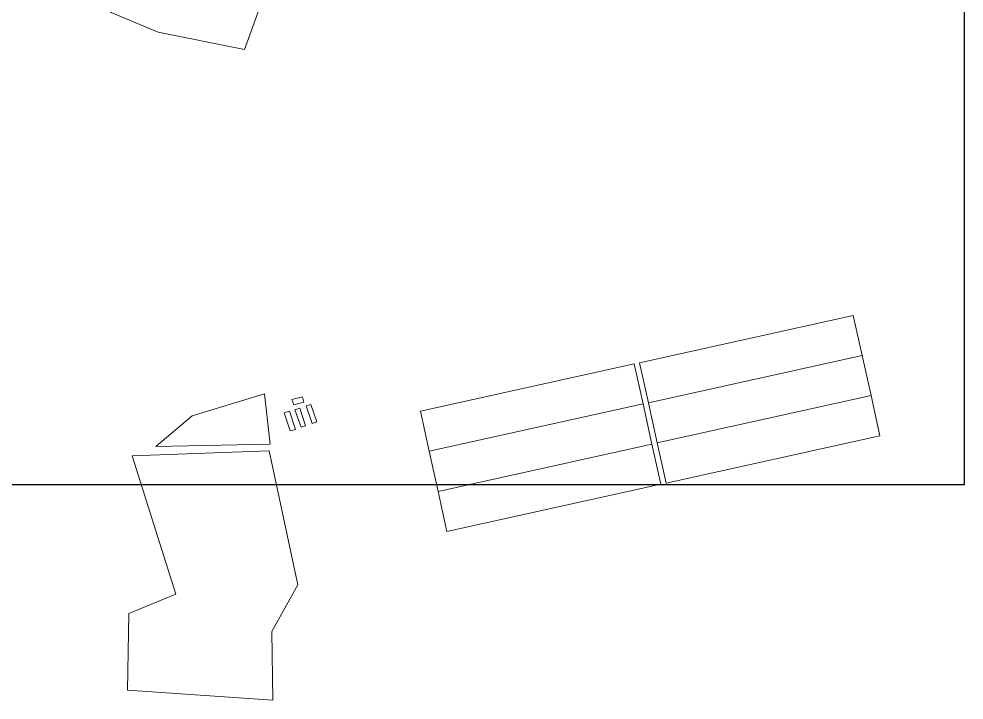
# Model space of a CAD drawing. Header units: millimetres. Extents: x 323319 to 328682, y 8609797 to 8615705.
# Drawn here: x 326593 to 328319, y 8609797 to 8611040 of the extents above; entities that cross this region are included whole.
import ezdxf

# ---------------------------------------------------------------- set-up
doc = ezdxf.new("R2010")
doc.units = ezdxf.units.MM
doc.layers.add('BASE CART_PARCELAS_p030B', color=252, linetype='Continuous', lineweight=5)
doc.layers.add('PERIMETRICO-SECTOR A-1 PARCELA 2', color=7, linetype='Continuous')

msp = doc.modelspace()

# ---------------------------------------------------------------- linework, layer by layer
at = {"layer": 'BASE CART_PARCELAS_p030B'}
for points in [[(326825, 8611390), (326970, 8611282), (327034, 8611170), (327067, 8611156), (327005, 8610984), (326847, 8611016), (326761, 8611052), (326626, 8611166), (326658, 8611238)], [(328133.1, 8610425.5), (327742.5, 8610339.2), (327726.3, 8610412.5), (328116.9, 8610498.7)], [(328149.3, 8610352.3), (327758.7, 8610266), (327758.7, 8610266), (327742.5, 8610339.2), (328133.1, 8610425.5)], [(327732.8, 8610337.1), (327342.2, 8610250.8), (327326, 8610324), (327716.6, 8610410.3)], [(327051.5, 8610263.5), (326842.7, 8610259.3), (326909.3, 8610315.4), (327041.5, 8610355.7)], [(327110.8, 8610350.4), (327113.4, 8610340.6), (327094.6, 8610335.4), (327091.3, 8610345.4)], [(328149.3, 8610352.3), (328165.5, 8610279), (327774.9, 8610192.8), (327758.7, 8610266), (327758.7, 8610266)], [(327088.5, 8610288), (327077.4, 8610320.8), (327086.8, 8610323.8), (327097.8, 8610290.8)], [(327108.4, 8610294.7), (327096.7, 8610326.7), (327105.7, 8610329.3), (327116.3, 8610297.5)], [(327128.6, 8610301.7), (327117.3, 8610333.6), (327126.2, 8610336.3), (327136.8, 8610304.8)], [(327748.9, 8610263.8), (327358.4, 8610177.5), (327342.2, 8610250.8), (327732.8, 8610337.1)], [(327050.1, 8610251.5), (327102, 8610006.9), (327055, 8609922.1), (327056.5, 8609796.6), (326791, 8609814.6), (326793.6, 8609954.6), (326879.6, 8609990.2), (326799.7, 8610242.5)], [(327748.9, 8610263.8), (327765.1, 8610190.6), (327374.5, 8610104.3), (327358.4, 8610177.5)]]:
    msp.add_lwpolyline(points, close=True, dxfattribs=at)
at = {"layer": 'PERIMETRICO-SECTOR A-1 PARCELA 2', "color": 6}
msp.add_lwpolyline([(323319.3, 8615189.3), (328319.3, 8615189.3), (328319.3, 8610189.3), (323319.3, 8610189.3)], close=True, dxfattribs=at)

doc.saveas('drawing.dxf')
